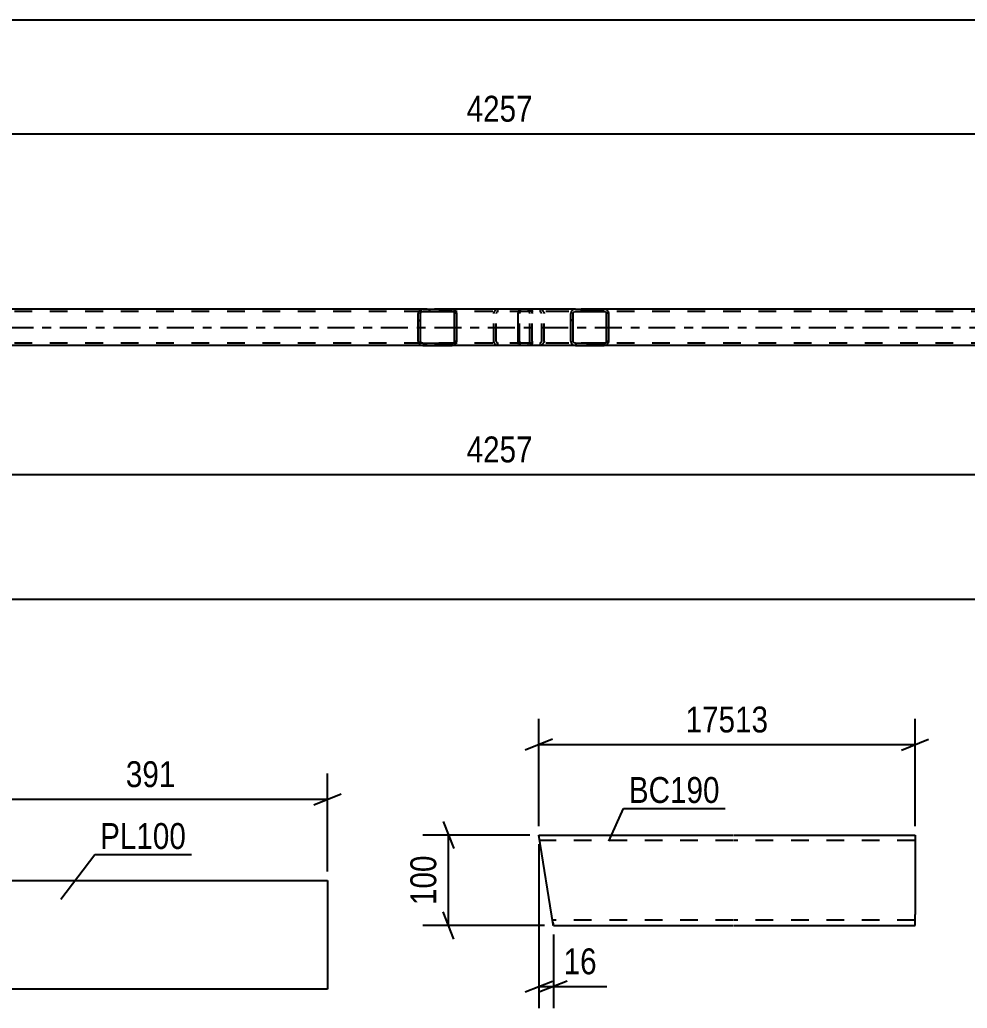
# Model space of a CAD drawing. Header units: millimetres. Extents: x 0 to 841, y 0 to 594.
# Drawn here: x 539.5 to 644.4, y 139.3 to 248.6 of the extents above; entities that cross this region are included whole.
import ezdxf

# ---------------------------------------------------------------- set-up
doc = ezdxf.new("R2010")
doc.units = ezdxf.units.MM
doc.linetypes.add('DXK_LINE_DOT2', pattern=[3.9198, 1.9599, -1.9599])
doc.linetypes.add('DXK_LINE_DOT3', pattern=[5.9187, 2.979, -0.9799, 0.9799, -0.9799])
doc.styles.add('Arial Narrow', font='ARIALN.TTF', dxfattribs={"height": 0.2})

# ---------------------------------------------------------------- blocks, each defined once
blk = doc.blocks.new('Part-122568611-7106 - 6955')
at = {"color": 7, "linetype": 'DXK_LINE_DOT2'}
for p, q in [((776.1, 216.56), (243.6, 216.56)), ((604.2, 216.56), (584.14, 216.56)), ((776.1, 216.32), (111.67, 216.32)), ((776.1, 212.8), (111.67, 212.8)), ((604.2, 212.56), (584.14, 212.56))]:
    blk.add_line(p, q, dxfattribs=at)
at = {"color": 2, "linetype": 'Continuous'}
for p, q in [((584.14, 216.56), (519.06, 216.56)), ((669.27, 216.56), (604.2, 216.56)), ((584.14, 212.56), (519.06, 212.56)), ((669.27, 212.56), (604.2, 212.56))]:
    blk.add_line(p, q, dxfattribs=at)
at = {"color": 7, "linetype": 'DXK_LINE_DOT3'}
blk.add_line((111.92, 214.56), (776.1, 214.56), dxfattribs=at)
blk = doc.blocks.new('Part-122568611-7153 - 6955')
at = {"linetype": 'Continuous'}
h = blk.add_hatch(dxfattribs=at)
h.set_pattern_fill('', scale=0.7, style=0, pattern_type=0)
h.set_pattern_definition([(45, (604.6616, 216.2657), (-1.57154, 1.57154), [])])
h.paths.add_polyline_path([(604.7, 216.08), (604.66, 216.27), (604.55, 216.42), (604.39, 216.53), (604.2, 216.56), (601.01, 216.56), (600.82, 216.53), (600.66, 216.42), (600.55, 216.27), (600.51, 216.08), (600.51, 213.04), (600.55, 212.86), (600.66, 212.7), (600.82, 212.6), (601.01, 212.56), (604.2, 212.56), (604.39, 212.6), (604.55, 212.7), (604.66, 212.86), (604.7, 213.04)])
h.paths.add_polyline_path([(604.43, 212.95), (604.37, 212.87), (604.29, 212.82), (604.2, 212.8), (601.01, 212.8), (600.92, 212.82), (600.84, 212.87), (600.78, 212.95), (600.76, 213.04), (600.76, 216.08), (600.78, 216.17), (600.84, 216.25), (600.92, 216.3), (601.01, 216.32), (604.2, 216.32), (604.29, 216.3), (604.37, 216.25), (604.43, 216.17), (604.45, 216.08), (604.45, 213.04)])
at = {"color": 2, "linetype": 'Continuous'}
for p, q in [((594.76, 216.42), (594.85, 216.53)), ((594.85, 216.53), (594.96, 216.56)), ((601.01, 216.56), (594.96, 216.56)), ((601.01, 216.56), (600.82, 216.53)), ((601.01, 216.56), (604.2, 216.56)), ((604.39, 216.53), (604.2, 216.56)), ((594.68, 216.08), (594.71, 216.27)), ((594.68, 213.04), (594.68, 216.08)), ((594.71, 216.27), (594.76, 216.42)), ((600.55, 216.27), (600.51, 216.08)), ((600.51, 213.04), (600.51, 216.08)), ((600.76, 216.08), (600.78, 216.17)), ((600.76, 213.04), (600.76, 216.08)), ((600.78, 216.17), (600.84, 216.25)), ((600.84, 216.25), (600.92, 216.3)), ((600.92, 216.3), (601.01, 216.32)), ((601.01, 216.32), (604.2, 216.32)), ((604.2, 216.32), (604.29, 216.3)), ((604.29, 216.3), (604.37, 216.25)), ((604.37, 216.25), (604.43, 216.17)), ((604.43, 216.17), (604.45, 216.08)), ((604.45, 213.04), (604.45, 216.08)), ((604.7, 216.08), (604.66, 216.27)), ((604.7, 213.04), (604.7, 216.08)), ((594.71, 212.86), (594.68, 213.04)), ((594.76, 212.7), (594.71, 212.86)), ((594.85, 212.6), (594.76, 212.7)), ((594.96, 212.56), (594.85, 212.6)), ((601.01, 212.56), (594.96, 212.56)), ((600.51, 213.04), (600.55, 212.86)), ((600.78, 212.95), (600.76, 213.04)), ((600.84, 212.87), (600.78, 212.95)), ((600.82, 212.6), (601.01, 212.56)), ((600.92, 212.82), (600.84, 212.87)), ((601.01, 212.8), (600.92, 212.82)), ((601.01, 212.8), (604.2, 212.8)), ((601.01, 212.56), (604.2, 212.56)), ((604.29, 212.82), (604.2, 212.8)), ((604.2, 212.56), (604.39, 212.6)), ((604.37, 212.87), (604.29, 212.82)), ((604.43, 212.95), (604.37, 212.87)), ((604.45, 213.04), (604.43, 212.95)), ((604.66, 212.86), (604.7, 213.04))]:
    blk.add_line(p, q, dxfattribs=at)
at = {"color": 7, "linetype": 'DXK_LINE_DOT2'}
for p, q in [((596.23, 216.32), (596.23, 216.56)), ((597.05, 216.56), (597.24, 216.53)), ((604.2, 216.56), (601.01, 216.56)), ((594.83, 216.17), (594.82, 216.08)), ((594.82, 213.04), (594.82, 216.08)), ((594.86, 216.25), (594.83, 216.17)), ((594.9, 216.3), (594.86, 216.25)), ((594.96, 216.32), (594.9, 216.3)), ((604.2, 216.32), (594.96, 216.32)), ((597.14, 216.3), (597.05, 216.32)), ((597.22, 216.25), (597.14, 216.3)), ((597.28, 216.17), (597.22, 216.25)), ((597.3, 216.08), (597.28, 216.17)), ((597.3, 213.04), (597.3, 216.08)), ((597.51, 216.27), (597.55, 216.08)), ((597.55, 213.04), (597.55, 216.08)), ((594.82, 213.04), (594.83, 212.95)), ((594.83, 212.95), (594.86, 212.87)), ((594.86, 212.87), (594.9, 212.82)), ((594.9, 212.82), (594.96, 212.8)), ((604.2, 212.8), (594.96, 212.8)), ((596.23, 212.56), (596.23, 212.8)), ((597.05, 212.8), (597.14, 212.82)), ((597.24, 212.6), (597.05, 212.56)), ((597.14, 212.82), (597.22, 212.87)), ((597.22, 212.87), (597.28, 212.95)), ((597.28, 212.95), (597.3, 213.04)), ((597.55, 213.04), (597.51, 212.86)), ((604.2, 212.56), (601.01, 212.56))]:
    blk.add_line(p, q, dxfattribs=at)
for centre, start, end in [((597.06, 216.07), 23.8494, 68.8059), ((597.06, 213.06), 291.1941, 336.1506)]:
    blk.add_arc(centre, 0.492, start, end, dxfattribs=at)
at = {"color": 2, "linetype": 'Continuous'}
for centre, start, end in [((601, 216.07), 111.1941, 156.1506), ((604.21, 216.07), 23.8494, 68.8059), ((601, 213.06), 203.8494, 248.8059), ((604.21, 213.06), 291.1941, 336.1506)]:
    blk.add_arc(centre, 0.492, start, end, dxfattribs=at)
blk = doc.blocks.new('Part-122568611-7154 - 6955')
at = {"linetype": 'Continuous'}
h = blk.add_hatch(dxfattribs=at)
h.set_pattern_fill('', scale=0.7, style=0, pattern_type=0)
h.set_pattern_definition([(45, (587.8436, 216.2657), (-1.57154, 1.57154), [])])
h.paths.add_polyline_path([(587.88, 216.08), (587.84, 216.27), (587.73, 216.42), (587.57, 216.53), (587.37, 216.56), (584.14, 216.56), (583.94, 216.53), (583.78, 216.42), (583.66, 216.27), (583.63, 216.08), (583.63, 213.04), (583.66, 212.86), (583.78, 212.7), (583.94, 212.6), (584.14, 212.56), (587.37, 212.56), (587.57, 212.6), (587.73, 212.7), (587.84, 212.86), (587.88, 213.04)])
h.paths.add_polyline_path([(587.61, 212.95), (587.55, 212.87), (587.47, 212.82), (587.37, 212.8), (584.14, 212.8), (584.04, 212.82), (583.96, 212.87), (583.9, 212.95), (583.88, 213.04), (583.88, 216.08), (583.9, 216.17), (583.96, 216.25), (584.04, 216.3), (584.14, 216.32), (587.37, 216.32), (587.47, 216.3), (587.55, 216.25), (587.61, 216.17), (587.63, 216.08), (587.63, 213.04)])
at = {"color": 2, "linetype": 'Continuous'}
for p, q in [((584.14, 216.56), (583.94, 216.53)), ((584.14, 216.56), (587.37, 216.56)), ((594.96, 216.56), (587.37, 216.56)), ((587.57, 216.53), (587.37, 216.56)), ((583.66, 216.27), (583.63, 216.08)), ((583.63, 213.04), (583.63, 216.08)), ((583.88, 216.08), (583.9, 216.17)), ((583.88, 213.04), (583.88, 216.08)), ((583.9, 216.17), (583.96, 216.25)), ((583.96, 216.25), (584.04, 216.3)), ((584.04, 216.3), (584.14, 216.32)), ((584.14, 216.32), (587.37, 216.32)), ((587.37, 216.32), (587.47, 216.3)), ((587.47, 216.3), (587.55, 216.25)), ((587.55, 216.25), (587.61, 216.17)), ((587.61, 216.17), (587.63, 216.08)), ((587.63, 213.04), (587.63, 216.08)), ((587.88, 216.08), (587.84, 216.27)), ((587.88, 213.04), (587.88, 216.08)), ((583.63, 213.04), (583.66, 212.86)), ((583.9, 212.95), (583.88, 213.04)), ((583.96, 212.87), (583.9, 212.95)), ((583.94, 212.6), (584.14, 212.56)), ((584.04, 212.82), (583.96, 212.87)), ((584.14, 212.8), (584.04, 212.82)), ((584.14, 212.8), (587.37, 212.8)), ((584.14, 212.56), (587.37, 212.56)), ((587.47, 212.82), (587.37, 212.8)), ((587.37, 212.56), (587.57, 212.6)), ((594.96, 212.56), (587.37, 212.56)), ((587.55, 212.87), (587.47, 212.82)), ((587.61, 212.95), (587.55, 212.87)), ((587.63, 213.04), (587.61, 212.95)), ((587.84, 212.86), (587.88, 213.04))]:
    blk.add_line(p, q, dxfattribs=at)
at = {"color": 7, "linetype": 'DXK_LINE_DOT2'}
for p, q in [((587.37, 216.56), (584.14, 216.56)), ((592.29, 216.53), (592.49, 216.56)), ((595.72, 216.56), (594.96, 216.56)), ((595.72, 216.56), (595.92, 216.53)), ((595.72, 216.32), (584.14, 216.32)), ((591.98, 216.08), (592.01, 216.27)), ((591.98, 213.04), (591.98, 216.08)), ((592.25, 216.17), (592.23, 216.08)), ((592.23, 213.04), (592.23, 216.08)), ((592.31, 216.25), (592.25, 216.17)), ((592.39, 216.3), (592.31, 216.25)), ((592.49, 216.32), (592.39, 216.3)), ((595.82, 216.3), (595.72, 216.32)), ((595.9, 216.25), (595.82, 216.3)), ((595.96, 216.17), (595.9, 216.25)), ((595.98, 216.08), (595.96, 216.17)), ((595.98, 213.04), (595.98, 216.08)), ((596.19, 216.27), (596.23, 216.08)), ((596.23, 213.04), (596.23, 216.08)), ((595.72, 212.8), (584.14, 212.8)), ((587.37, 212.56), (584.14, 212.56)), ((592.01, 212.86), (591.98, 213.04)), ((592.23, 213.04), (592.25, 212.95)), ((592.25, 212.95), (592.31, 212.87)), ((592.49, 212.56), (592.29, 212.6)), ((592.31, 212.87), (592.33, 212.86)), ((592.33, 212.86), (592.39, 212.82)), ((592.39, 212.82), (592.49, 212.8)), ((595.72, 212.56), (594.96, 212.56)), ((595.72, 212.8), (595.82, 212.82)), ((595.92, 212.6), (595.72, 212.56)), ((595.82, 212.82), (595.9, 212.87)), ((595.9, 212.87), (595.96, 212.95)), ((595.96, 212.95), (595.98, 213.04)), ((596.23, 213.04), (596.19, 212.86))]:
    blk.add_line(p, q, dxfattribs=at)
at = {"color": 2, "linetype": 'Continuous'}
for centre, start, end in [((584.12, 216.06), 110.7583, 155.68), ((587.39, 216.06), 24.32, 69.2417), ((584.12, 213.06), 204.32, 249.2417), ((587.39, 213.06), 290.7583, 335.68)]:
    blk.add_arc(centre, 0.496, start, end, dxfattribs=at)
at = {"color": 7, "linetype": 'DXK_LINE_DOT2'}
for centre, start, end in [((592.47, 216.06), 110.7583, 155.68), ((595.74, 216.06), 24.32, 69.2417), ((592.47, 213.06), 204.32, 249.2417), ((595.74, 213.06), 290.7583, 335.68)]:
    blk.add_arc(centre, 0.496, start, end, dxfattribs=at)
blk = doc.blocks.new('Part-122568611-16417 - 16416')
at = {"color": 2, "linetype": 'Continuous'}
for p, q in [((596.97, 158.41), (618.49, 158.41)), ((598.57, 148.5), (596.97, 158.41)), ((618.59, 158.41), (638.59, 158.41)), ((638.59, 158.41), (638.59, 158.32)), ((638.59, 158.32), (638.59, 157.67)), ((638.59, 157.67), (638.59, 149.61)), ((638.59, 148.41), (638.59, 149.61)), ((598.59, 148.41), (598.57, 148.5)), ((598.59, 148.41), (618.49, 148.41)), ((618.59, 148.41), (638.59, 148.41))]:
    blk.add_line(p, q, dxfattribs=at)
at = {"color": 7, "linetype": 'DXK_LINE_DOT2'}
for p, q in [((618.49, 157.81), (597.07, 157.81)), ((638.59, 157.81), (618.59, 157.81)), ((638.59, 158.41), (638.59, 158.41)), ((638.59, 158.06), (638.59, 157.67)), ((618.49, 149.01), (598.49, 149.01)), ((598.53, 148.76), (598.59, 148.41)), ((638.59, 149.01), (618.59, 149.01)), ((638.59, 148.5), (638.59, 148.76)), ((638.59, 148.41), (638.59, 148.5))]:
    blk.add_line(p, q, dxfattribs=at)
blk = doc.blocks.new('Part-122568611-8552 - 8546')
at = {"color": 2, "linetype": 'Continuous'}
for p, q in [((534.45, 141.37), (534.45, 153.37)), ((534.45, 153.37), (573.59, 153.37)), ((573.59, 153.37), (573.59, 141.37)), ((573.59, 141.37), (534.45, 141.37))]:
    blk.add_line(p, q, dxfattribs=at)
blk = doc.blocks.new('StraightDimension-122568611-7291 - 6955')
at = {"color": 7, "linetype": 'Continuous'}
blk.add_line((110.25, 184.51), (786.96, 184.51), dxfattribs=at)
blk = doc.blocks.new('StraightDimension-122568611-9090 - 6955')
at = {"color": 7, "linetype": 'Continuous'}
blk.add_line((110.88, 248.58), (786.32, 248.58), dxfattribs=at)
blk = doc.blocks.new('StraightDimension-122568611-14661 - 6955')
at = {"color": 7, "linetype": 'Continuous'}
for p, q in [((507.5, 203.16), (507.5, 189.67)), ((677.77, 203.16), (677.77, 187.84)), ((509, 198.88), (506, 197.68)), ((507.5, 198.28), (677.77, 198.28)), ((676.27, 197.68), (679.27, 198.88))]:
    blk.add_line(p, q, dxfattribs=at)
at = {"color": 0}
blk.add_wipeout([(596.89, 199.03), (596.89, 203.23), (588.38, 203.23), (588.38, 199.03)], dxfattribs=at)
at = {"color": 3, "style": 'Arial Narrow'}
blk.add_text('4257', height=2.863, dxfattribs=at).set_placement((588.98, 199.63))
at = {"color": 0, "linetype": 'Continuous'}
blk.add_wipeout([(677.17, 197.58), (672.97, 197.58), (672.97, 187.24), (677.17, 187.24)], dxfattribs=at)
at = {"color": 3, "linetype": 'Continuous', "style": 'Arial Narrow'}
blk.add_text('14154', height=2.863, rotation=90.0002, dxfattribs=at).set_placement((676.57, 187.84))
blk = doc.blocks.new('StraightDimension-122568611-14714 - 6955')
at = {"color": 7, "linetype": 'Continuous'}
for p, q in [((677.77, 225.96), (677.77, 246.4)), ((507.5, 225.96), (507.5, 244.57)), ((509, 236.56), (506, 235.36)), ((676.27, 235.36), (679.27, 236.56)), ((507.5, 235.96), (677.77, 235.96))]:
    blk.add_line(p, q, dxfattribs=at)
at = {"color": 0}
blk.add_wipeout([(596.89, 236.71), (596.89, 240.91), (588.38, 240.91), (588.38, 236.71)], dxfattribs=at)
at = {"color": 3, "style": 'Arial Narrow'}
blk.add_text('4257', height=2.863, dxfattribs=at).set_placement((588.98, 237.31))
at = {"color": 0, "linetype": 'Continuous'}
blk.add_wipeout([(677.17, 247), (672.97, 247), (672.97, 236.66), (677.17, 236.66)], dxfattribs=at)
at = {"color": 3, "linetype": 'Continuous', "style": 'Arial Narrow'}
blk.add_text('14154', height=2.863, rotation=90.0002, dxfattribs=at).set_placement((676.57, 237.26))
blk = doc.blocks.new('StraightDimension-122568611-16458 - 16416')
at = {"color": 7, "linetype": 'Continuous'}
for p, q in [((596.97, 157.41), (596.97, 139.26)), ((598.59, 147.41), (598.59, 139.26)), ((595.47, 141.06), (598.47, 142.26)), ((600.09, 142.26), (597.09, 141.06)), ((596.97, 141.66), (598.59, 141.66)), ((598.59, 141.66), (604.49, 141.66)), ((598.59, 141.66), (604.49, 141.66))]:
    blk.add_line(p, q, dxfattribs=at)
at = {"color": 0}
blk.add_wipeout([(603.97, 142.41), (603.97, 146.61), (599.11, 146.61), (599.11, 142.41)], dxfattribs=at)
at = {"color": 3, "style": 'Arial Narrow'}
blk.add_text('16', height=2.863, dxfattribs=at).set_placement((599.71, 143.01))
blk = doc.blocks.new('StraightDimension-122568611-16432 - 16416')
at = {"color": 7, "linetype": 'Continuous'}
for p, q in [((596.97, 159.41), (596.97, 171.26)), ((638.59, 159.41), (638.59, 171.26)), ((598.47, 169.01), (595.47, 167.81)), ((596.97, 168.41), (638.59, 168.41)), ((637.09, 167.81), (640.09, 169.01))]:
    blk.add_line(p, q, dxfattribs=at)
at = {"color": 0}
blk.add_wipeout([(622.95, 169.16), (622.95, 173.36), (612.61, 173.36), (612.61, 169.16)], dxfattribs=at)
at = {"color": 3, "style": 'Arial Narrow'}
blk.add_text('17513', height=2.863, dxfattribs=at).set_placement((613.21, 169.76))
blk = doc.blocks.new('StraightDimension-122568611-16443 - 16416')
at = {"color": 7, "linetype": 'Continuous'}
for p, q in [((586.37, 159.91), (587.57, 156.91)), ((595.97, 158.41), (584.12, 158.41)), ((586.97, 148.41), (586.97, 158.41)), ((587.57, 146.91), (586.37, 149.91)), ((597.59, 148.41), (584.12, 148.41))]:
    blk.add_line(p, q, dxfattribs=at)
at = {"color": 0}
blk.add_wipeout([(586.22, 156.75), (582.02, 156.75), (582.02, 150.07), (586.22, 150.07)], dxfattribs=at)
at = {"color": 3, "style": 'Arial Narrow'}
blk.add_text('100', height=2.863, rotation=90.0002, dxfattribs=at).set_placement((585.62, 150.67))
blk = doc.blocks.new('StraightDimension-122568611-8565 - 8546')
at = {"color": 7, "linetype": 'Continuous'}
for p, q in [((534.45, 154.37), (534.45, 165.21)), ((573.59, 154.37), (573.59, 165.21)), ((535.95, 162.96), (532.95, 161.76)), ((572.09, 161.76), (575.09, 162.96)), ((534.45, 162.36), (573.59, 162.36))]:
    blk.add_line(p, q, dxfattribs=at)
at = {"color": 0}
blk.add_wipeout([(557.37, 163.11), (557.37, 167.31), (550.68, 167.31), (550.68, 163.11)], dxfattribs=at)
at = {"color": 3, "style": 'Arial Narrow'}
blk.add_text('391', height=2.863, dxfattribs=at).set_placement((551.28, 163.71))
blk = doc.blocks.new('Mark-122568611-16470 - 16416')
at = {"color": 30, "linetype": 'Continuous'}
for p, q in [((604.72, 157.72), (606.33, 161.36)), ((606.33, 161.36), (617.58, 161.36))]:
    blk.add_line(p, q, dxfattribs=at)
at = {"color": 0}
blk.add_wipeout([(616.98, 161.96), (616.98, 164.96), (606.93, 164.96), (606.93, 161.96)], dxfattribs=at)
blk.add_wipeout([(616.98, 161.96), (616.98, 164.96), (606.93, 164.96), (606.93, 161.96)], dxfattribs=at)
at = {"color": 3, "style": 'Arial Narrow'}
blk.add_text('BC190', height=2.863, dxfattribs=at).set_placement((606.93, 161.96))
blk = doc.blocks.new('Mark-122568611-8548 - 8546')
at = {"color": 30, "linetype": 'Continuous'}
for p, q in [((544.09, 151.32), (547.83, 156.27)), ((547.83, 156.27), (558.53, 156.27))]:
    blk.add_line(p, q, dxfattribs=at)
at = {"color": 0}
blk.add_wipeout([(557.93, 156.87), (557.93, 159.87), (548.43, 159.87), (548.43, 156.87)], dxfattribs=at)
blk.add_wipeout([(557.93, 156.87), (557.93, 159.87), (548.43, 159.87), (548.43, 156.87)], dxfattribs=at)
at = {"color": 3, "style": 'Arial Narrow'}
blk.add_text('PL100', height=2.863, dxfattribs=at).set_placement((548.43, 156.87))

msp = doc.modelspace()

# ---------------------------------------------------------------- block references
for name in ['StraightDimension-122568611-9090 - 6955', 'Part-122568611-7106 - 6955', 'Part-122568611-7154 - 6955', 'Part-122568611-7153 - 6955', 'StraightDimension-122568611-7291 - 6955', 'StraightDimension-122568611-16432 - 16416', 'StraightDimension-122568611-8565 - 8546', 'Part-122568611-16417 - 16416', 'Part-122568611-8552 - 8546']:
    msp.add_blockref(name, (0, 0))

# ---------------------------------------------------------------- next in the draw order: block references
for name in ['StraightDimension-122568611-14714 - 6955', 'StraightDimension-122568611-14661 - 6955', 'Mark-122568611-8548 - 8546', 'StraightDimension-122568611-16458 - 16416']:
    msp.add_blockref(name, (0, 0))

# ---------------------------------------------------------------- next in the draw order: block references
for name in ['Mark-122568611-16470 - 16416', 'StraightDimension-122568611-16443 - 16416']:
    msp.add_blockref(name, (0, 0))

doc.saveas('drawing.dxf')
